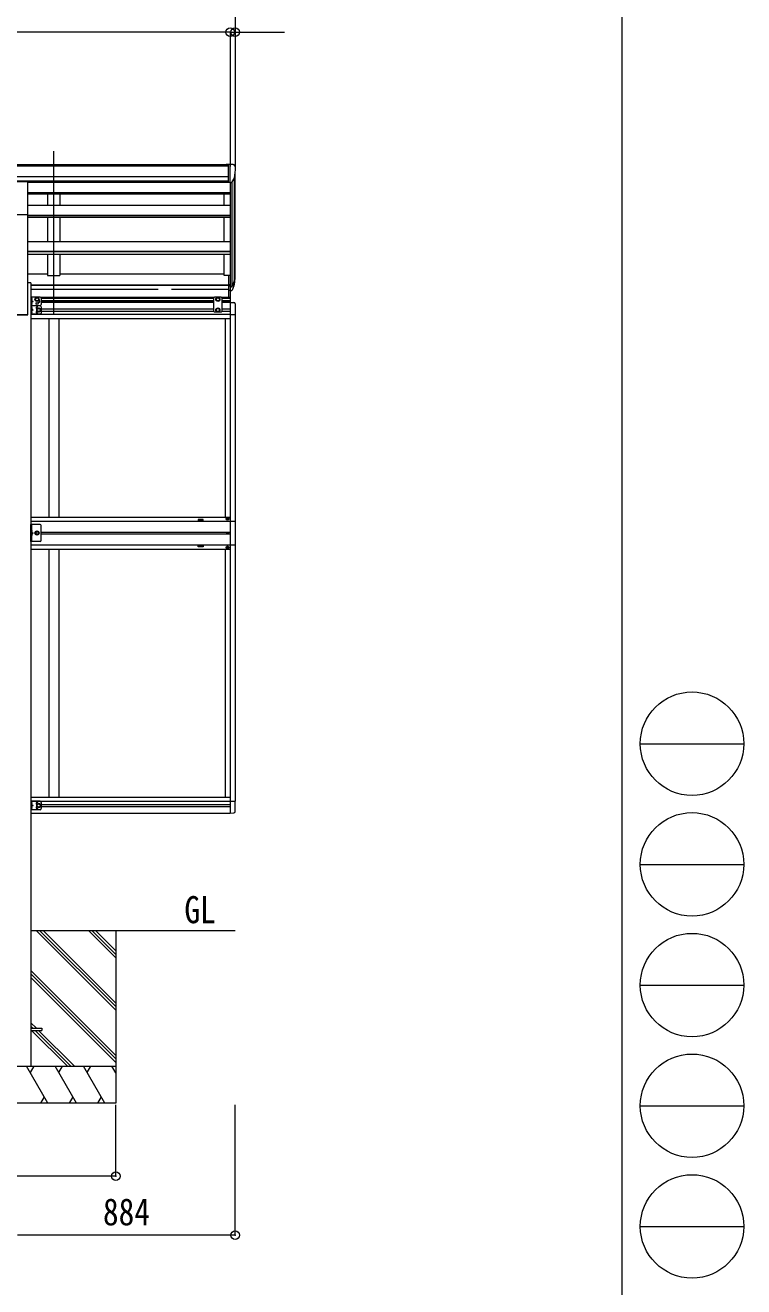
# Model space of a CAD drawing. Units: millimetres at full size. Extents: x -9783 to 9892, y -6828 to 6752.
# Drawn here: x 6975 to 9892, y -3468 to 1654 of the extents above; entities that cross this region are included whole.
import ezdxf
from ezdxf.enums import TextEntityAlignment as Align

# ---------------------------------------------------------------- set-up
doc = ezdxf.new("R2010")
doc.units = ezdxf.units.MM
doc.header["$LTSCALE"] = 35
doc.header["$PDMODE"] = 32
doc.header["$PDSIZE"] = 35
for name, color, linetype, lineweight in [('0-0_0', 7, 'Continuous', 9), ('0-1_本体', 4, 'Continuous', 9), ('0-2_部品', 7, 'Continuous', 9), ('0-8_PARTS2', 2, 'Continuous', 9), ('0-A_寸法', 6, 'Continuous', 9), ('1-1_GLASS', 4, 'Continuous', 9), ('1-2_GLASS_SEAL', 7, 'Continuous', 9), ('F-0_240', 7, 'Continuous', 9)]:
    doc.layers.add(name, color=color, linetype=linetype, lineweight=lineweight)
doc.styles.add('ＭＳ ゴシック', font='')
doc.styles.get('ＭＳ ゴシック').set_extended_font_data('MS Gothic')

msp = doc.modelspace()

# ---------------------------------------------------------------- linework, layer by layer
at = {"layer": '0-0_0'}
for p, q in [((7827, -2022.46), (6998, -2022.46)), ((7343, -2344.92), (7020.54, -2022.46)), ((7343, -2330.78), (7034.68, -2022.46)), ((7343, -2316.64), (7048.82, -2022.46)), ((7343, -2132.79), (7232.67, -2022.46)), ((7343, -2118.65), (7246.82, -2022.46)), ((7343, -2104.51), (7260.96, -2022.46)), ((7343, -2022.46), (7343, -2722.46)), ((7343, -2528.77), (6998, -2183.77)), ((7343, -2542.91), (6998, -2197.91)), ((7343, -2557.05), (6998, -2212.06)), ((7020.06, -2417.96), (6998, -2395.9)), ((7005.92, -2417.96), (6998, -2410.05)), ((7146.28, -2572.46), (7000.78, -2426.96)), ((7160.42, -2572.46), (7014.92, -2426.96)), ((7174.56, -2572.46), (7029.06, -2426.96)), ((6543, -2572.46), (7343, -2572.46)), ((7067.32, -2722.46), (6980.72, -2572.46)), ((6995.72, -2598.44), (7010.72, -2572.46)), ((7182.79, -2722.46), (7096.19, -2572.46)), ((7111.19, -2598.44), (7126.19, -2572.46)), ((7298.26, -2722.46), (7211.66, -2572.46)), ((7226.66, -2598.44), (7241.66, -2572.46)), ((7343, -2599.96), (7327.13, -2572.46)), ((7052.32, -2696.48), (7037.32, -2722.46)), ((7167.79, -2696.48), (7152.79, -2722.46)), ((7283.26, -2696.48), (7268.26, -2722.46)), ((7343, -2722.46), (6543, -2722.46))]:
    msp.add_line(p, q, dxfattribs=at)
at = {"layer": '0-1_本体'}
for p, q in [((7800.5, 1087.07), (2085.5, 1087.07)), ((7800.5, 1081.71), (2085.5, 1081.71)), ((7800.5, 1038.19), (2085.5, 1038.19)), ((7822.72, 1031.52), (7822.72, 612.54)), ((7827, 636.8), (7827, 1050.32)), ((7800.5, 1020.52), (2085.5, 1020.52)), ((6985.5, 1018.15), (7800.5, 1018.15)), ((7807, 1015.19), (6985.5, 1015.19)), ((7807, 973.24), (6985.5, 973.24)), ((7066, 1018.15), (7066, 1015.19)), ((7116, 1018.15), (7116, 1015.19)), ((7807, 1016.69), (7807, 638.97)), ((7813, 1016.16), (7813, 594.54)), ((7807, 971.54), (6985.5, 971.54)), ((7807, 967.76), (6985.5, 967.76)), ((7807, 922.33), (6985.5, 922.33)), ((7066, 967.76), (7066, 922.33)), ((7116, 967.76), (7116, 922.33)), ((7782, 922.33), (7782, 967.76)), ((6985.5, 477.54), (6985.5, 884.49)), ((7807, 881.75), (6985.5, 881.75)), ((7807, 880.06), (6985.5, 880.06)), ((7807, 873.2), (6985.5, 873.2)), ((7066, 873.2), (7066, 774.09)), ((7116, 873.2), (7116, 774.09)), ((7782, 774.09), (7782, 873.2)), ((7807, 774.09), (6985.5, 774.09)), ((7807, 734.95), (6985.5, 734.95)), ((7807, 733.28), (6985.5, 733.28)), ((7807, 723.64), (6985.5, 723.64)), ((7116, 723.64), (7116, 638.14)), ((7782, 638.14), (7782, 723.64)), ((7066, 643.36), (6985.5, 643.36)), ((7782, 643.36), (7116, 643.36)), ((7800.5, 638.14), (7782, 638.14)), ((6998, 607.54), (6985.5, 607.54)), ((6998, 607.54), (6998, -2572.46)), ((7800.5, 599.05), (6998, 599.05)), ((7800.5, 597.67), (6998, 597.67)), ((7515, 580.49), (6998, 580.49)), ((7800.5, 580.49), (7569, 580.49)), ((6985.5, 477.54), (6900.5, 477.54))]:
    msp.add_line(p, q, dxfattribs=at)
msp.add_lwpolyline([(7066, 723.64), (7066, 638.14), (7116, 638.14)], dxfattribs=at)
at = {"layer": '0-2_部品'}
for p, q in [((7800.5, 1088.68), (7790.5, 1088.59)), ((7790.5, 1086.49), (7790.5, 1088.59)), ((7800.5, 1016.69), (7800.5, 1088.68)), ((7819, 1088.68), (7800.5, 1088.68)), ((7807, 1015.69), (7807, 1088.68)), ((7819, 1088.68), (7821.34, 1088.54)), ((7822.09, 1088.11), (7826.16, 1082.3)), ((7829, 1079.31), (7829, 1078.68)), ((7814.63, 1017.51), (7823.9, 1033.57)), ((6985.5, 1018.65), (6900.5, 1018.65)), ((6985.5, 884.5), (6985.5, 1018.65)), ((7800.5, 1016.69), (7807, 1016.69)), ((7807, 1015.69), (7812.21, 1016.01)), ((6985.5, 884.5), (6900.5, 884.5)), ((7800.5, 638.98), (7800.5, 577.92)), ((7800.5, 638.98), (7807, 638.98)), ((7807, 638.98), (7807, 577.1)), ((7800.5, 600.67), (7807, 600.67)), ((7800.5, 595.27), (7807, 595.27)), ((7800.5, 577.92), (7807, 577.92)), ((7807, 594.27), (7812.14, 594.27)), ((7807, 592.27), (7811.85, 592.27)), ((7807, 577.1), (7811.85, 577.1)), ((7813.44, 595.02), (7823.19, 613.43)), ((7824.61, 612.94), (7814.45, 593.77)), ((7822.03, 596.08), (7814.45, 578.6))]:
    msp.add_line(p, q, dxfattribs=at)
at = {"layer": '0-2_部品', "color": 4}
for p, q in [((6998, -2417.95), (7043, -2417.95)), ((6998, -2426.95), (7043, -2426.95)), ((7043, -2417.95), (7043, -2426.95))]:
    msp.add_line(p, q, dxfattribs=at)
at = {"layer": '0-2_部品'}
for centre, radius, start, end in [((7821.28, 1087.54), 1, 35, 86.5), ((7627, 1078.68), 202, 347.09739, 0), ((7826, 1079.31), 3, 0, 87), ((7812.03, 1019.01), 3, 273.5, 330), ((7693.79, 632.16), 133.22, 344.28698, 356.72013), ((7739.06, 639.39), 88.05, 342.78929, 2.77608), ((7738.34, 635.11), 89.07, 345.58812, 5.50424), ((7811.85, 595.27), 3, 270, 330), ((7811.85, 580.1), 3, 270, 330), ((7812.14, 595.77), 1.5, 270, 330)]:
    msp.add_arc(centre, radius, start, end, dxfattribs=at)
at = {"layer": '0-8_PARTS2'}
msp.add_line((7091, 479.88), (7091, 1142.41), dxfattribs=at)
at = {"layer": '0-A_寸法'}
for p, q in [((7827, 2240.06), (7827, 1625.9)), ((7807, 1625.9), (2079, 1625.9)), ((7807, 1625.9), (7807, 1080.27)), ((7807, 1625.9), (7807, 1080.27)), ((7807, 1625.9), (7827, 1625.9)), ((7827, 1625.9), (7827, 1080.27)), ((7827, 1625.9), (8027, 1625.9)), ((7343, -3018.85), (7343, -2729.88)), ((7827, -3258.83), (7827, -2729.88)), ((7343, -3018.85), (6543, -3018.85)), ((7827, -3258.83), (6943, -3258.83))]:
    msp.add_line(p, q, dxfattribs=at)
for p in [(7807, 1625.9), (7807, 1625.9), (7827, 1625.9), (7343, -3018.85), (7827, -3258.83)]:
    msp.add_point(p, dxfattribs=at)
at = {"layer": '1-1_GLASS'}
for p, q in [((7038, 549.25), (7742.5, 549.25)), ((7039.98, 545.75), (7739.5, 545.75)), ((7040, 536.75), (7739.5, 536.75)), ((7040, 533.25), (7739.5, 533.25)), ((7739.5, 528.25), (7040, 528.25)), ((7771.5, 549.25), (7807, 549.25)), ((7774.5, 545.75), (7807, 545.75)), ((7774.5, 536.75), (7807, 536.75)), ((7774.5, 533.25), (7807, 533.25)), ((7807, 528.25), (7774.5, 528.25)), ((7807, 528.95), (7807, -408.25)), ((6900.5, 477.54), (6985.5, 477.54)), ((7807, 479.75), (6998, 479.75)), ((6998, 463.75), (7807, 463.75)), ((7040, 502.25), (7739.5, 502.25)), ((7040, 493.25), (7739.5, 493.25)), ((7071.01, 463.75), (7071.01, -343.75)), ((7111.01, 463.75), (7111.01, -343.75)), ((7774.5, 502.25), (7807, 502.25)), ((7774.5, 493.25), (7807, 493.25)), ((7787, 463.75), (7787, -343.25)), ((7787, 463.75), (7787, -343.25)), ((7827, 479.55), (7827, -359.05)), ((6998, -343.75), (7807, -343.75)), ((6998, -359.25), (7807, -359.25)), ((7040, -403.75), (7807, -403.75)), ((7807, -408.05), (7807, -1545.25)), ((7807, -457.25), (6998, -457.25)), ((7807, -412.75), (7040, -412.75)), ((7827, -457.45), (7827, -1496.06)), ((6998, -472.75), (7807, -472.75)), ((7071.01, -472.75), (7071.01, -1480.75)), ((7111.01, -472.75), (7111.01, -1480.75)), ((7787, -473.25), (7787, -1480.75)), ((7787, -473.25), (7787, -1480.75)), ((6998, -1480.75), (7807, -1480.75)), ((7807, -1480.25), (7807, -1496.25)), ((6998, -1496.25), (7807, -1496.25)), ((7040, -1509.75), (7807, -1509.75)), ((7040, -1518.75), (7807, -1518.75)), ((6998, -1544.75), (7807, -1544.75))]:
    msp.add_line(p, q, dxfattribs=at)
for points in [[(7677, -357.25), (7697, -357.25), (7697, -352.25), (7677, -352.25)], [(7677, -459.25), (7697, -459.25), (7697, -464.25), (7677, -464.25)]]:
    msp.add_lwpolyline(points, close=True, dxfattribs=at)
at = {"layer": '1-2_GLASS_SEAL'}
for p, q in [((7801.5, 549.25), (7801.5, 577.91)), ((7807, 578.59), (7807, 528.74)), ((7808.5, 528.74), (7808.5, 577.09)), ((6998, 550.25), (6998, 515.25)), ((7035, 550.25), (6998, 550.25)), ((7035, 515.25), (6998, 515.25)), ((7000.5, 550.25), (7000.5, 515.25)), ((7001, 537.75), (7000.5, 537.84)), ((7000.5, 532.75), (7007.5, 532.75)), ((7001, 519.75), (7000.5, 519.84)), ((7000.5, 515.25), (7000.5, 480.25)), ((7001, 545.75), (7001.81, 545.61)), ((7001, 537.75), (7001.81, 537.89)), ((7001, 527.75), (7001.81, 527.61)), ((7001, 519.75), (7001.81, 519.89)), ((7040, 545.25), (7040, 520.25)), ((7743.5, 550.25), (7739.5, 546.25)), ((7739.5, 546.25), (7739.5, 492.75)), ((7770.5, 550.25), (7743.5, 550.25)), ((7770.5, 550.25), (7774.5, 546.25)), ((7774.5, 492.75), (7774.5, 546.25)), ((7807, 528.75), (7822.29, 527.95)), ((7827.5, 522.45), (7827.5, 479.55)), ((7035, 480.25), (6998, 480.25)), ((7001, 502.75), (7000.5, 502.84)), ((7000.5, 497.75), (7007.5, 497.75)), ((7001, 484.75), (7000.5, 484.84)), ((7001, 510.75), (7001.81, 510.61)), ((7001, 502.75), (7001.81, 502.89)), ((7001, 492.75), (7001.81, 492.61)), ((7001, 484.75), (7001.81, 484.89)), ((7040, 510.25), (7040, 485.25)), ((7743.5, 488.75), (7739.5, 492.75)), ((7770.5, 488.75), (7743.5, 488.75)), ((7757, 505.25), (7750.5, 501.5)), ((7750.5, 501.5), (7750.5, 494)), ((7750.5, 494), (7757, 490.24)), ((7763.5, 501.5), (7757, 505.25)), ((7757, 490.24), (7763.5, 494)), ((7763.5, 494), (7763.5, 501.5)), ((7770.5, 488.75), (7774.5, 492.75)), ((7807, 479.55), (7827.5, 479.55)), ((7794.5, -349.75), (7793.5, -349.75)), ((7797.5, -350.75), (7798.5, -350.75)), ((7035, -372.75), (6998, -372.75)), ((7000.5, -372.75), (7000.5, -442.75)), ((7001, -402.75), (7000.5, -402.66)), ((7000.5, -402.75), (7007.5, -407.75)), ((7000.5, -407.75), (7007.5, -407.75)), ((7000.5, -412.75), (7007.5, -407.75)), ((7001, -394.75), (7001.81, -394.89)), ((7001, -402.75), (7001.81, -402.61)), ((7040, -437.75), (7040, -377.75)), ((7795.77, -408.66), (7794.95, -408.66)), ((7798.23, -407.84), (7799.05, -407.84)), ((7001, -420.75), (7000.5, -420.66)), ((7001, -412.75), (7001.81, -412.89)), ((7001, -420.75), (7001.81, -420.61)), ((7794.5, -466.75), (7793.5, -466.75)), ((7797.5, -465.75), (7798.5, -465.75)), ((6998, -1496.75), (6998, -1531.75)), ((7035, -1496.75), (6998, -1496.75)), ((7035, -1531.75), (6998, -1531.75)), ((7000.5, -1496.75), (7000.5, -1531.75)), ((7001, -1509.25), (7000.5, -1509.16)), ((7000.5, -1514.25), (7007.5, -1514.25)), ((7001, -1527.25), (7000.5, -1527.16)), ((7001, -1501.25), (7001.81, -1501.39)), ((7001, -1509.25), (7001.81, -1509.11)), ((7001, -1519.25), (7001.81, -1519.39)), ((7001, -1527.25), (7001.81, -1527.11)), ((7040, -1501.75), (7040, -1526.75)), ((7807, -1496.06), (7827.5, -1496.06)), ((7827.5, -1538.96), (7827.5, -1496.06)), ((7807, -1545.26), (7822.29, -1544.45))]:
    msp.add_line(p, q, dxfattribs=at)
for points in [[(7035, 515.25), (6998, 515.25), (6998, 480.25)], [(7000.12, 541.75), (7000.75, 542.94), (7002.98, 544.05)], [(7000.12, 541.75), (7000.75, 540.56), (7002.98, 539.45)], [(7000.12, 523.75), (7000.75, 524.94), (7002.98, 526.05)], [(7000.12, 523.75), (7000.75, 522.56), (7002.98, 521.45)], [(7001, 537.75), (7001, 545.75), (7000.5, 545.66), (7000.5, 537.84)], [(7000.5, 537.75), (7007.5, 532.75), (7000.5, 527.75)], [(7001, 519.75), (7001, 527.75), (7000.5, 527.66), (7000.5, 519.84)], [(7750.5, 545), (7757, 548.75), (7763.5, 545)], [(7763.5, 545), (7763.5, 537.5), (7757, 533.74), (7750.5, 537.5), (7750.5, 545)], [(7000.12, 506.75), (7000.75, 507.94), (7002.98, 509.05)], [(7000.12, 506.75), (7000.75, 505.56), (7002.98, 504.45)], [(7000.12, 488.75), (7000.75, 489.94), (7002.98, 491.05)], [(7000.12, 488.75), (7000.75, 487.56), (7002.98, 486.45)], [(7001, 502.75), (7001, 510.75), (7000.5, 510.66), (7000.5, 502.84)], [(7000.5, 502.75), (7007.5, 497.75), (7000.5, 492.75)], [(7001, 484.75), (7001, 492.75), (7000.5, 492.66), (7000.5, 484.84)], [(7793.5, -349.75), (7793.5, -350.75), (7794.5, -350.75)], [(7796.5, -348.75), (7796.5, -347.75), (7795.5, -347.75), (7795.5, -348.75)], [(7795.5, -351.75), (7795.5, -352.75), (7796.5, -352.75), (7796.5, -351.75)], [(7798.5, -350.75), (7798.5, -349.75), (7797.5, -349.75)], [(7035, -442.75), (6998, -442.75), (6998, -372.75)], [(7000.12, -398.75), (7000.75, -397.56), (7002.98, -396.45)], [(7000.12, -398.75), (7000.75, -399.94), (7002.98, -401.05)], [(7001, -402.75), (7001, -394.75), (7000.5, -394.84), (7000.5, -402.66)], [(7794.95, -408.66), (7794.95, -407.84), (7795.77, -407.84)], [(7796.59, -407.02), (7796.59, -406.2), (7797.41, -406.2), (7797.41, -407.02)], [(7797.41, -409.48), (7797.41, -410.3), (7796.59, -410.3), (7796.59, -409.48)], [(7799.05, -407.84), (7799.05, -408.66), (7798.23, -408.66)], [(7807, -359.25), (7827.7, -359.25), (7827.7, -457.25), (7807, -457.25)], [(7000.12, -416.75), (7000.75, -415.56), (7002.98, -414.45)], [(7000.12, -416.75), (7000.75, -417.94), (7002.98, -419.05)], [(7001, -420.75), (7001, -412.75), (7000.5, -412.84), (7000.5, -420.66)], [(7793.5, -466.75), (7793.5, -465.75), (7794.5, -465.75)], [(7795.5, -464.75), (7795.5, -463.75), (7796.5, -463.75), (7796.5, -464.75)], [(7796.5, -467.75), (7796.5, -468.75), (7795.5, -468.75), (7795.5, -467.75)], [(7798.5, -465.75), (7798.5, -466.75), (7797.5, -466.75)], [(7000.12, -1505.25), (7000.75, -1504.06), (7002.98, -1502.95)], [(7000.12, -1505.25), (7000.75, -1506.44), (7002.98, -1507.55)], [(7000.12, -1523.25), (7000.75, -1522.06), (7002.98, -1520.95)], [(7000.12, -1523.25), (7000.75, -1524.44), (7002.98, -1525.55)], [(7001, -1509.25), (7001, -1501.25), (7000.5, -1501.34), (7000.5, -1509.16)], [(7000.5, -1509.25), (7007.5, -1514.25), (7000.5, -1519.25)], [(7001, -1527.25), (7001, -1519.25), (7000.5, -1519.34), (7000.5, -1527.16)]]:
    msp.add_lwpolyline(points, dxfattribs=at)
for points in [[(7023, 533.74), (7016.5, 537.5), (7016.5, 545), (7023, 548.75), (7029.5, 545), (7029.5, 537.5)], [(7030, 490.24), (7023.5, 494), (7023.5, 501.5), (7030, 505.25), (7036.5, 501.5), (7036.5, 494)], [(7015.5, -407.75), (7019.25, -414.25), (7026.76, -414.25), (7030.51, -407.75), (7026.76, -401.25), (7019.25, -401.25)], [(7030, -1521.76), (7023.5, -1518), (7023.5, -1510.5), (7030, -1506.75), (7036.5, -1510.5), (7036.5, -1518)]]:
    msp.add_lwpolyline(points, close=True, dxfattribs=at)
for centre, radius in [((7023, 541.25), 8.5), ((7023, 541.25), 7.5), ((7023, 541.25), 6.5), ((7023, 524.25), 4.25), ((7757, 541.25), 8.5), ((7757, 541.25), 7.5), ((7757, 541.25), 6.5), ((7030, 497.75), 8.5), ((7030, 497.75), 7.5), ((7030, 497.75), 6.5), ((7757, 497.75), 8.5), ((7757, 497.75), 7.5), ((7757, 497.75), 6.5), ((7796, -350.25), 5.9), ((7023, -407.75), 8.5), ((7023, -407.75), 7.5), ((7023, -407.75), 6.5), ((7023, -407.75), 5.5), ((7797, -408.25), 3.75), ((7796, -466.25), 5.9), ((7030, -1514.25), 8.5), ((7030, -1514.25), 7.5), ((7030, -1514.25), 6.5)]:
    msp.add_circle(centre, radius, dxfattribs=at)
for centre, radius, start, end in [((7001.65, 544.72), 0.9, 32.05588, 80), ((7001.65, 538.78), 0.9, 280, 327.94412), ((7001.65, 526.72), 0.9, 32.05588, 80), ((7001.65, 520.78), 0.9, 280, 327.94412), ((6996.9, 541.75), 6.5, 327.94412, 32.05588), ((6996.9, 523.75), 6.5, 327.94412, 32.05588), ((7030, 532.75), 4.25, 173.70569, 85.23923), ((7035, 545.25), 5, 0, 90), ((7035, 520.25), 5, 270, 0), ((7035, 510.25), 5, 0, 90), ((7822, 522.45), 5.5, 0, 87), ((7001.65, 509.72), 0.9, 32.05588, 80), ((7001.65, 503.78), 0.9, 280, 327.94412), ((7001.65, 491.72), 0.9, 32.05588, 80), ((7001.65, 485.78), 0.9, 280, 327.94412), ((6996.9, 506.75), 6.5, 327.94412, 32.05588), ((6996.9, 488.75), 6.5, 327.94412, 32.05588), ((7023, 506.25), 4.25, 353.70569, 265.23923), ((7023, 489.25), 4.25, 94.76077, 6.29431), ((7035, 485.25), 5, 270, 0), ((7794.5, -348.75), 1, 270, 0), ((7794.5, -351.75), 1, 0, 90), ((7797.5, -348.75), 1, 180, 270), ((7797.5, -351.75), 1, 90, 180), ((7001.65, -395.78), 0.9, 32.05588, 80), ((7001.65, -401.72), 0.9, 280, 327.94412), ((6996.9, -398.75), 6.5, 327.94412, 32.05588), ((7035, -377.75), 5, 0, 90), ((7795.77, -407.02), 0.82, 270, 0), ((7795.77, -409.48), 0.82, 0, 90), ((7798.23, -407.02), 0.82, 180, 270), ((7798.23, -409.48), 0.82, 90, 180), ((7001.65, -413.78), 0.9, 32.05588, 80), ((7001.65, -419.72), 0.9, 280, 327.94412), ((6996.9, -416.75), 6.5, 327.94412, 32.05588), ((7035, -437.75), 5, 270, 0), ((7794.5, -464.75), 1, 270, 0), ((7794.5, -467.75), 1, 0, 90), ((7797.5, -464.75), 1, 180, 270), ((7797.5, -467.75), 1, 90, 180), ((7001.65, -1502.28), 0.9, 32.05588, 80), ((7001.65, -1508.22), 0.9, 280, 327.94412), ((7001.65, -1520.28), 0.9, 32.05588, 80), ((7001.65, -1526.22), 0.9, 280, 327.94412), ((6996.9, -1505.25), 6.5, 327.94412, 32.05588), ((6996.9, -1523.25), 6.5, 327.94412, 32.05588), ((7023, -1505.75), 4.25, 353.70569, 265.23923), ((7023, -1522.75), 4.25, 94.76077, 6.29431), ((7035, -1501.75), 5, 0, 90), ((7035, -1526.75), 5, 270, 0), ((7822, -1538.96), 5.5, 273, 0)]:
    msp.add_arc(centre, radius, start, end, dxfattribs=at)
at = {"layer": 'F-0_240', "color": 5}
msp.add_line((9396.97, 6751.9), (9396.97, -6828.1), dxfattribs=at)
at = {"layer": 'F-0_240', "color": 4}
for p, q in [((9471.77, -1263.1), (9891.77, -1263.1)), ((9471.77, -1753.1), (9891.77, -1753.1)), ((9471.77, -2243.1), (9891.77, -2243.1)), ((9471.77, -2733.1), (9891.77, -2733.1)), ((9471.77, -3223.1), (9891.77, -3223.1))]:
    msp.add_line(p, q, dxfattribs=at)
for centre in [(9681.77, -1263.1), (9681.77, -1753.1), (9681.77, -2243.1), (9681.77, -2733.1), (9681.77, -3223.1)]:
    msp.add_circle(centre, 210, dxfattribs=at)

# ---------------------------------------------------------------- texts
at = {"layer": '0-0_0', "style": 'ＭＳ ゴシック', "width": 0.85}
msp.add_text('GL', height=110, dxfattribs=at).set_placement((7621.01, -2024.9), align=Align.BOTTOM_LEFT)
at = {"layer": '0-A_寸法', "color": 7, "style": 'ＭＳ ゴシック', "width": 0.85}
msp.add_text('884', height=110, dxfattribs=at).set_placement((7290.5, -3251.83), align=Align.BOTTOM_LEFT)

doc.saveas('drawing.dxf')
